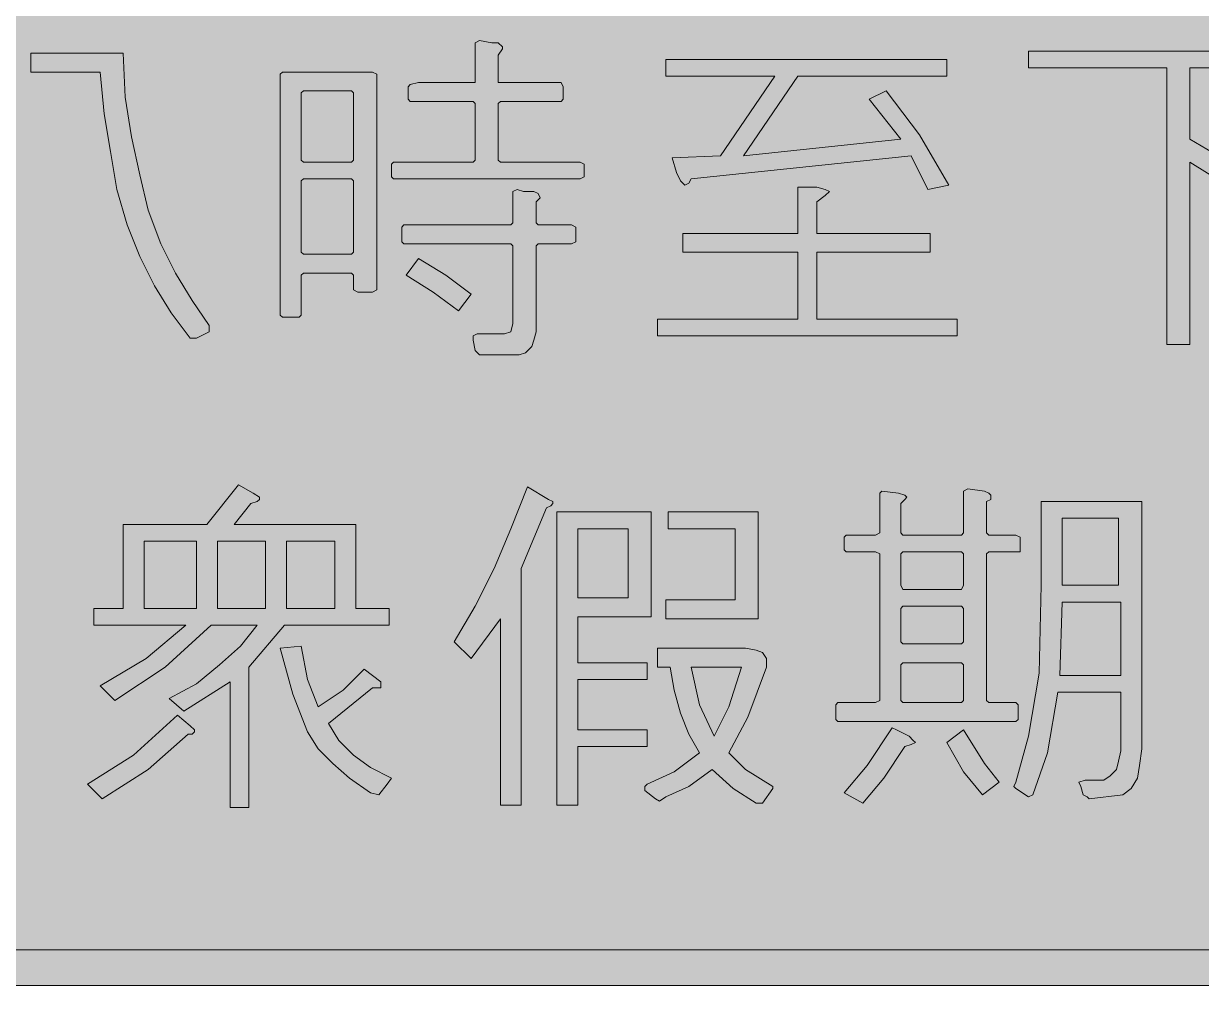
# Model space of a CAD drawing. Header units: metres. Extents: x 16 to 553, y 15 to 259.
# Drawn here: x 173.1 to 341.7, y 14.9 to 152.7 of the extents above; entities that cross this region are included whole.
import ezdxf

# ---------------------------------------------------------------- set-up
doc = ezdxf.new("R2010")
doc.units = ezdxf.units.M
doc.layers.add('FILL_BLACK_000000', color=7, linetype='Continuous', true_color=0x000000)
doc.layers.add('FILL_PINK_E1E1E1', color=7, linetype='Continuous', true_color=0xe1e1e1)

msp = doc.modelspace()

# ---------------------------------------------------------------- hatches: boundary and pattern name
at = {"layer": 'FILL_BLACK_000000', "true_color": 0x000000}
h = msp.add_hatch(color=7, dxfattribs=at)
h.dxf.hatch_style = 1
h.paths.add_polyline_path([(546.71, 258.43), (548.42, 257.49), (550.05, 256.14), (550.78, 255.43), (551.4, 254.64), (551.92, 253.8), (552.34, 252.91), (552.88, 251.08), (553.05, 249.24), (553.05, 24.84), (552.99, 23.84), (552.83, 22.88), (552.23, 21.05), (551.28, 19.4), (550.05, 17.94), (548.59, 16.71), (546.94, 15.76), (545.11, 15.16), (544.15, 15), (543.15, 14.94), (25.65, 14.94), (23.81, 15.11), (21.98, 15.65), (21.09, 16.07), (20.25, 16.59), (19.46, 17.21), (18.75, 17.94), (18.02, 18.65), (17.4, 19.44), (16.88, 20.28), (16.46, 21.16), (15.92, 23), (15.75, 24.84), (15.75, 249.24), (15.92, 251.08), (16.46, 252.91), (16.88, 253.8), (17.4, 254.64), (18.02, 255.43), (18.75, 256.14), (19.46, 256.87), (20.25, 257.49), (21.09, 258.01), (21.98, 258.43), (23.81, 258.97), (25.65, 259.14), (543.15, 259.14), (544.95, 258.97), (546.71, 258.43)])
h.paths.add_polyline_path([(24.67, 254.23), (23.76, 253.92), (22.94, 253.44), (22.24, 252.8), (21.66, 252.04), (21.22, 251.18), (20.95, 250.23), (20.85, 249.24), (20.85, 24.84), (20.91, 23.94), (21.11, 23.04), (21.48, 22.14), (22.05, 21.24), (22.95, 20.67), (23.85, 20.3), (24.75, 20.1), (25.65, 20.04), (543.15, 20.04), (544.13, 20.14), (545.04, 20.41), (545.86, 20.85), (546.56, 21.43), (547.14, 22.13), (547.58, 22.95), (547.85, 23.86), (547.95, 24.84), (547.95, 249.24), (547.89, 250.18), (547.69, 251.15), (547.32, 252.07), (546.75, 252.84), (545.85, 253.45), (544.95, 253.93), (544.05, 254.23), (543.15, 254.34), (25.65, 254.34), (24.67, 254.23)], flags=16)
h = msp.add_hatch(color=7, dxfattribs=at)
h.dxf.hatch_style = 1
h.paths.add_polyline_path([(252.75, 132.84), (253.35, 132.54), (253.35, 130.74), (252.75, 130.44), (226.05, 130.44), (225.75, 130.74), (225.75, 132.54), (226.05, 132.84), (237.45, 132.84), (237.75, 133.14), (237.75, 141.24), (237.45, 141.54), (229.65, 141.54), (228.45, 141.54), (228.15, 141.84), (228.15, 143.64), (228.45, 143.94), (229.65, 144.24), (237.45, 144.24), (237.75, 144.24), (237.75, 149.94), (238.35, 150.24), (240.15, 149.94), (241.05, 149.94), (241.65, 149.34), (241.65, 149.04), (241.05, 148.14), (241.05, 144.24), (241.35, 144.24), (250.05, 144.24), (250.35, 143.64), (250.35, 141.84), (250.05, 141.54), (241.35, 141.54), (241.05, 141.24), (241.05, 133.14), (241.35, 132.84), (252.75, 132.84)])
h = msp.add_hatch(color=7, dxfattribs=at)
h.dxf.hatch_style = 1
h.paths.add_polyline_path([(191.85, 115.14), (189.75, 119.34), (187.95, 123.84), (186.45, 128.94), (185.55, 134.34), (184.65, 139.74), (184.05, 145.74), (174.15, 145.74), (174.15, 148.44), (187.35, 148.44), (187.65, 142.14), (188.55, 136.44), (189.75, 131.04), (190.95, 125.94), (192.75, 121.14), (194.85, 116.94), (197.25, 113.04), (199.65, 109.44), (199.65, 108.54), (197.85, 107.64), (196.95, 107.64), (194.25, 111.24), (191.85, 115.14)])
h = msp.add_hatch(color=7, dxfattribs=at)
h.dxf.hatch_style = 1
h.paths.add_polyline_path([(316.95, 146.34), (316.95, 148.74), (360.75, 148.74), (360.75, 146.34), (340.05, 146.34), (340.05, 136.14), (348.15, 131.34), (355.35, 125.94), (353.55, 123.84), (347.25, 128.34), (340.05, 132.84), (340.05, 106.74), (336.75, 106.74), (336.75, 146.34), (316.95, 146.34)])
h = msp.add_hatch(color=7, dxfattribs=at)
h.dxf.hatch_style = 1
h.paths.add_polyline_path([(294.15, 141.84), (296.55, 143.04), (301.35, 136.74), (305.55, 129.54), (302.55, 128.94), (300.15, 133.74), (268.65, 130.44), (268.35, 129.84), (267.75, 129.54), (267.15, 130.14), (266.55, 131.34), (265.95, 133.44), (272.85, 133.74), (280.65, 145.14), (265.05, 145.14), (265.05, 147.54), (305.25, 147.54), (305.25, 145.14), (283.95, 145.14), (276.15, 133.74), (298.65, 136.14), (294.15, 141.84)])
h = msp.add_hatch(color=7, dxfattribs=at)
h.dxf.hatch_style = 1
h.paths.add_polyline_path([(212.85, 116.64), (212.85, 110.94), (212.55, 110.64), (210.15, 110.64), (209.85, 110.94), (209.85, 145.44), (210.15, 145.74), (223.05, 145.74), (223.65, 145.44), (223.65, 114.54), (223.05, 114.24), (220.95, 114.24), (220.35, 114.54), (220.35, 116.64), (220.05, 116.94), (213.15, 116.94), (212.85, 116.64)])
h.paths.add_polyline_path([(213.15, 119.64), (220.05, 119.64), (220.35, 119.94), (220.35, 130.14), (220.05, 130.44), (213.15, 130.44), (212.85, 130.14), (212.85, 119.94), (213.15, 119.64)], flags=16)
h.paths.add_polyline_path([(220.35, 133.14), (220.35, 142.74), (220.05, 143.04), (213.15, 143.04), (212.85, 142.74), (212.85, 133.14), (213.15, 132.84), (220.05, 132.84), (220.35, 133.14)], flags=16)
h = msp.add_hatch(color=7, dxfattribs=at)
h.dxf.hatch_style = 1
h.paths.add_polyline_path([(238.35, 105.24), (237.75, 105.84), (237.45, 107.34), (237.45, 107.94), (238.05, 108.24), (241.95, 108.24), (242.85, 108.54), (243.15, 109.74), (243.15, 120.84), (242.85, 121.14), (227.55, 121.14), (227.25, 121.44), (227.25, 123.54), (227.55, 123.84), (242.85, 123.84), (243.15, 124.14), (243.15, 128.64), (243.75, 128.94), (244.65, 128.64), (246.15, 128.64), (246.75, 128.34), (247.05, 127.74), (246.45, 127.14), (246.45, 124.14), (246.75, 123.84), (251.55, 123.84), (252.15, 123.54), (252.15, 121.44), (251.55, 121.14), (246.75, 121.14), (246.45, 120.84), (246.45, 108.54), (246.15, 107.34), (245.85, 106.44), (244.95, 105.54), (244.05, 105.24), (238.95, 105.24), (238.35, 105.24)])
h = msp.add_hatch(color=7, dxfattribs=at)
h.dxf.hatch_style = 1
h.paths.add_polyline_path([(306.75, 110.34), (306.75, 107.94), (263.85, 107.94), (263.85, 110.34), (283.95, 110.34), (283.95, 119.94), (267.45, 119.94), (267.45, 122.64), (283.95, 122.64), (283.95, 129.24), (286.65, 129.24), (287.85, 128.94), (288.45, 128.64), (287.85, 128.04), (286.65, 127.14), (286.65, 122.64), (302.85, 122.64), (302.85, 119.94), (286.65, 119.94), (286.65, 110.34), (306.75, 110.34)])
h = msp.add_hatch(color=7, dxfattribs=at)
h.dxf.hatch_style = 1
h.paths.add_polyline_path([(231.75, 114.24), (227.85, 116.64), (229.65, 119.04), (233.55, 116.64), (237.15, 113.94), (235.35, 111.54), (231.75, 114.24)])
h = msp.add_hatch(color=7, dxfattribs=at)
h.dxf.hatch_style = 1
h.paths.add_polyline_path([(202.65, 58.44), (196.05, 54.24), (193.95, 56.04), (197.85, 58.14), (201.15, 60.84), (204.15, 63.54), (206.55, 66.54), (199.95, 66.54), (193.35, 60.54), (186.15, 55.74), (184.05, 57.84), (190.65, 61.74), (196.35, 66.54), (183.15, 66.54), (183.15, 68.94), (187.35, 68.94), (187.35, 80.94), (199.35, 80.94), (203.85, 86.64), (205.95, 85.44), (206.85, 84.84), (206.85, 84.54), (206.55, 84.24), (205.65, 83.94), (203.25, 80.94), (220.65, 80.94), (220.65, 68.94), (225.45, 68.94), (225.45, 66.54), (210.45, 66.54), (205.35, 60.54), (205.35, 40.44), (202.65, 40.44), (202.65, 58.44)])
h.paths.add_polyline_path([(210.75, 78.54), (210.75, 68.94), (217.65, 68.94), (217.65, 78.54), (210.75, 78.54)], flags=16)
h.paths.add_polyline_path([(207.75, 68.94), (207.75, 78.54), (200.85, 78.54), (200.85, 68.94), (207.75, 68.94)], flags=16)
h.paths.add_polyline_path([(190.35, 68.94), (197.85, 68.94), (197.85, 78.54), (190.35, 78.54), (190.35, 68.94)], flags=16)
h = msp.add_hatch(color=7, dxfattribs=at)
h.dxf.hatch_style = 1
h.paths.add_polyline_path([(241.35, 67.44), (237.15, 61.74), (234.75, 64.14), (237.75, 69.24), (240.45, 74.64), (242.85, 80.34), (245.25, 86.34), (248.25, 84.54), (248.85, 84.24), (248.85, 83.94), (248.55, 83.64), (247.95, 83.34), (244.35, 74.64), (244.35, 40.74), (241.35, 40.74), (241.35, 67.44)])
h = msp.add_hatch(color=7, dxfattribs=at)
h.dxf.hatch_style = 1
h.paths.add_polyline_path([(311.55, 84.54), (310.95, 84.24), (310.95, 79.74), (311.25, 79.44), (315.15, 79.44), (315.75, 79.14), (315.75, 77.34), (315.75, 77.04), (315.45, 77.04), (311.25, 77.04), (310.95, 76.74), (310.95, 55.74), (311.25, 55.44), (315.15, 55.44), (315.45, 55.14), (315.45, 53.04), (315.15, 52.74), (289.65, 52.74), (289.35, 53.04), (289.35, 55.14), (289.65, 55.44), (295.05, 55.44), (295.65, 55.74), (295.65, 76.74), (295.05, 77.04), (290.85, 77.04), (290.55, 77.34), (290.55, 79.14), (290.85, 79.44), (295.05, 79.44), (295.65, 79.74), (295.65, 85.44), (295.95, 85.74), (298.35, 85.44), (299.25, 85.14), (299.55, 84.84), (299.25, 84.54), (298.65, 83.94), (298.65, 79.74), (298.95, 79.44), (307.35, 79.44), (307.65, 79.74), (307.65, 85.74), (308.25, 86.04), (310.65, 85.74), (311.25, 85.44), (311.55, 85.14), (311.55, 84.54)])
h.paths.add_polyline_path([(298.65, 72.24), (298.95, 71.64), (307.35, 71.64), (307.65, 72.24), (307.65, 76.74), (307.35, 77.04), (298.95, 77.04), (298.65, 76.74), (298.65, 72.24)], flags=16)
h.paths.add_polyline_path([(298.95, 69.24), (298.65, 68.94), (298.65, 64.14), (298.95, 63.84), (307.35, 63.84), (307.65, 64.14), (307.65, 68.94), (307.35, 69.24), (298.95, 69.24)], flags=16)
h.paths.add_polyline_path([(298.65, 55.74), (298.95, 55.44), (307.35, 55.44), (307.65, 55.74), (307.65, 60.84), (307.35, 61.14), (298.95, 61.14), (298.65, 60.84), (298.65, 55.74)], flags=16)
h = msp.add_hatch(color=7, dxfattribs=at)
h.dxf.hatch_style = 1
h.paths.add_polyline_path([(262.35, 61.14), (262.35, 58.74), (252.45, 58.74), (252.45, 51.54), (262.35, 51.54), (262.35, 49.14), (252.45, 49.14), (252.45, 40.74), (249.45, 40.74), (249.45, 82.74), (262.95, 82.74), (262.95, 67.74), (252.45, 67.74), (252.45, 61.14), (262.35, 61.14)])
h.paths.add_polyline_path([(252.45, 70.44), (259.65, 70.44), (259.65, 80.34), (252.45, 80.34), (252.45, 70.44)], flags=16)
h = msp.add_hatch(color=7, dxfattribs=at)
h.dxf.hatch_style = 1
h.paths.add_polyline_path([(265.35, 80.34), (265.35, 82.74), (278.25, 82.74), (278.25, 67.44), (265.05, 67.44), (265.05, 70.14), (274.95, 70.14), (274.95, 80.34), (265.35, 80.34)])
h = msp.add_hatch(color=7, dxfattribs=at)
h.dxf.hatch_style = 1
h.paths.add_polyline_path([(317.55, 42.24), (316.95, 41.94), (315.15, 43.14), (314.85, 43.44), (315.15, 44.04), (316.95, 50.64), (318.45, 59.64), (318.75, 72.24), (318.75, 84.24), (333.15, 84.24), (333.15, 48.84), (332.85, 46.44), (332.55, 44.64), (331.65, 43.14), (330.45, 42.24), (325.65, 41.64), (325.35, 41.94), (324.75, 42.24), (324.45, 43.44), (324.15, 44.04), (325.05, 44.34), (327.75, 44.34), (328.65, 44.94), (329.55, 45.84), (329.85, 47.04), (330.15, 48.54), (330.15, 56.94), (321.15, 56.94), (319.65, 48.24), (317.55, 42.24)])
h.paths.add_polyline_path([(330.15, 59.34), (330.15, 69.84), (321.75, 69.84), (321.45, 59.34), (330.15, 59.34)], flags=16)
h.paths.add_polyline_path([(329.85, 81.84), (321.75, 81.84), (321.75, 72.24), (329.85, 72.24), (329.85, 81.84)], flags=16)
h = msp.add_hatch(color=7, dxfattribs=at)
h.dxf.hatch_style = 1
h.paths.add_polyline_path([(222.75, 42.54), (219.75, 44.64), (217.35, 46.74), (215.25, 48.84), (213.75, 51.24), (211.65, 56.64), (209.85, 63.24), (212.85, 63.54), (213.75, 58.74), (215.25, 54.84), (218.85, 57.24), (221.85, 60.24), (224.25, 58.44), (224.25, 57.54), (223.05, 57.54), (216.75, 52.44), (218.25, 50.04), (220.35, 47.94), (222.75, 46.14), (225.75, 44.64), (225.15, 43.74), (223.95, 42.24), (222.75, 42.54)])
h = msp.add_hatch(color=7, dxfattribs=at)
h.dxf.hatch_style = 1
h.paths.add_polyline_path([(274.65, 43.14), (271.65, 45.84), (268.35, 43.44), (265.05, 41.94), (264.15, 41.34), (263.55, 41.64), (262.05, 42.84), (262.05, 43.44), (262.35, 43.74), (266.25, 45.54), (269.85, 48.24), (268.35, 50.94), (267.15, 53.94), (266.25, 57.24), (265.65, 60.54), (263.85, 60.54), (263.85, 63.24), (276.45, 63.24), (277.95, 62.94), (278.85, 62.64), (279.45, 61.74), (279.45, 60.54), (276.75, 53.34), (274.05, 48.24), (276.45, 45.84), (280.35, 43.44), (280.35, 43.14), (278.85, 41.04), (278.55, 41.04), (277.95, 41.04), (274.65, 43.14)])
h.paths.add_polyline_path([(271.95, 50.64), (274.05, 54.84), (275.85, 60.54), (268.65, 60.54), (269.85, 55.14), (271.95, 50.64)], flags=16)
h = msp.add_hatch(color=7, dxfattribs=at)
h.dxf.hatch_style = 1
h.paths.add_polyline_path([(182.25, 43.74), (188.85, 47.94), (195.15, 53.64), (196.95, 52.14), (197.55, 51.54), (197.55, 51.24), (197.25, 50.94), (196.65, 50.94), (190.95, 45.84), (184.35, 41.64), (182.25, 43.74)])
h = msp.add_hatch(color=7, dxfattribs=at)
h.dxf.hatch_style = 1
h.paths.add_polyline_path([(290.55, 42.54), (293.85, 46.44), (297.45, 51.84), (298.05, 51.54), (299.85, 50.64), (300.45, 50.04), (300.75, 49.74), (300.15, 49.44), (299.25, 49.14), (296.25, 44.64), (293.25, 41.04), (290.55, 42.54)])
h = msp.add_hatch(color=7, dxfattribs=at)
h.dxf.hatch_style = 1
h.paths.add_polyline_path([(310.35, 42.24), (307.65, 45.54), (305.25, 49.74), (307.65, 51.54), (310.65, 46.74), (312.75, 44.04), (310.35, 42.24)])
at = {"layer": 'FILL_PINK_E1E1E1', "true_color": 0xe1e1e1}
h = msp.add_hatch(color=7, dxfattribs=at)
h.dxf.hatch_style = 1
h.paths.add_polyline_path([(543.15, 254.34), (544.95, 254.04), (545.85, 253.55), (546.75, 252.84), (547.65, 251.04), (547.91, 250.14), (547.95, 249.24), (547.95, 24.84), (547.91, 23.94), (547.65, 23.04), (546.75, 21.24), (545.85, 20.68), (545.4, 20.44), (544.95, 20.34), (544.05, 20.08), (543.15, 20.04), (25.65, 20.04), (24.75, 20.08), (23.85, 20.34), (23.4, 20.44), (22.95, 20.68), (22.05, 21.24), (21.15, 23.04), (20.89, 23.94), (20.85, 24.84), (20.85, 249.24), (20.89, 250.14), (21.15, 251.04), (22.05, 252.84), (22.95, 253.55), (23.85, 254.04), (25.65, 254.34), (543.15, 254.34)])

# ---------------------------------------------------------------- linework, layer by layer
at = {"layer": 'FILL_BLACK_000000', "lineweight": 0, "true_color": 0x000000}
for points in [[(543.15, 254.34), (25.65, 254.34), (24.67, 254.23), (23.76, 253.92), (22.94, 253.44), (22.24, 252.8), (21.66, 252.04), (21.22, 251.18), (20.95, 250.23), (20.85, 249.24), (20.85, 24.84), (20.91, 23.94), (21.11, 23.04), (21.48, 22.14), (22.05, 21.24), (22.95, 20.67), (23.85, 20.3), (24.75, 20.1), (25.65, 20.04), (543.15, 20.04)], [(543.15, 14.94), (25.65, 14.94)]]:
    msp.add_lwpolyline(points, dxfattribs=at)
for points in [[(252.75, 132.84), (253.35, 132.54), (253.35, 130.74), (252.75, 130.44), (226.05, 130.44), (225.75, 130.74), (225.75, 132.54), (226.05, 132.84), (237.45, 132.84), (237.75, 133.14), (237.75, 141.24), (237.45, 141.54), (229.65, 141.54), (228.45, 141.54), (228.15, 141.84), (228.15, 143.64), (228.45, 143.94), (229.65, 144.24), (237.45, 144.24), (237.75, 144.24), (237.75, 149.94), (238.35, 150.24), (240.15, 149.94), (241.05, 149.94), (241.65, 149.34), (241.65, 149.04), (241.05, 148.14), (241.05, 144.24), (241.35, 144.24), (250.05, 144.24), (250.35, 143.64), (250.35, 141.84), (250.05, 141.54), (241.35, 141.54), (241.05, 141.24), (241.05, 133.14), (241.35, 132.84)], [(191.85, 115.14), (189.75, 119.34), (187.95, 123.84), (186.45, 128.94), (185.55, 134.34), (184.65, 139.74), (184.05, 145.74), (174.15, 145.74), (174.15, 148.44), (187.35, 148.44), (187.65, 142.14), (188.55, 136.44), (189.75, 131.04), (190.95, 125.94), (192.75, 121.14), (194.85, 116.94), (197.25, 113.04), (199.65, 109.44), (199.65, 108.54), (197.85, 107.64), (196.95, 107.64), (194.25, 111.24)], [(316.95, 146.34), (316.95, 148.74), (360.75, 148.74), (360.75, 146.34), (340.05, 146.34), (340.05, 136.14), (348.15, 131.34), (355.35, 125.94), (353.55, 123.84), (347.25, 128.34), (340.05, 132.84), (340.05, 106.74), (336.75, 106.74), (336.75, 146.34)], [(294.15, 141.84), (296.55, 143.04), (301.35, 136.74), (305.55, 129.54), (302.55, 128.94), (300.15, 133.74), (268.65, 130.44), (268.35, 129.84), (267.75, 129.54), (267.15, 130.14), (266.55, 131.34), (265.95, 133.44), (272.85, 133.74), (280.65, 145.14), (265.05, 145.14), (265.05, 147.54), (305.25, 147.54), (305.25, 145.14), (283.95, 145.14), (276.15, 133.74), (298.65, 136.14)], [(212.85, 116.64), (212.85, 110.94), (212.55, 110.64), (210.15, 110.64), (209.85, 110.94), (209.85, 145.44), (210.15, 145.74), (223.05, 145.74), (223.65, 145.44), (223.65, 114.54), (223.05, 114.24), (220.95, 114.24), (220.35, 114.54), (220.35, 116.64), (220.05, 116.94), (213.15, 116.94)], [(220.35, 133.14), (220.35, 142.74), (220.05, 143.04), (213.15, 143.04), (212.85, 142.74), (212.85, 133.14), (213.15, 132.84), (220.05, 132.84)], [(213.15, 119.64), (220.05, 119.64), (220.35, 119.94), (220.35, 130.14), (220.05, 130.44), (213.15, 130.44), (212.85, 130.14), (212.85, 119.94)], [(238.35, 105.24), (237.75, 105.84), (237.45, 107.34), (237.45, 107.94), (238.05, 108.24), (241.95, 108.24), (242.85, 108.54), (243.15, 109.74), (243.15, 120.84), (242.85, 121.14), (227.55, 121.14), (227.25, 121.44), (227.25, 123.54), (227.55, 123.84), (242.85, 123.84), (243.15, 124.14), (243.15, 128.64), (243.75, 128.94), (244.65, 128.64), (246.15, 128.64), (246.75, 128.34), (247.05, 127.74), (246.45, 127.14), (246.45, 124.14), (246.75, 123.84), (251.55, 123.84), (252.15, 123.54), (252.15, 121.44), (251.55, 121.14), (246.75, 121.14), (246.45, 120.84), (246.45, 108.54), (246.15, 107.34), (245.85, 106.44), (244.95, 105.54), (244.05, 105.24), (238.95, 105.24)], [(306.75, 110.34), (306.75, 107.94), (263.85, 107.94), (263.85, 110.34), (283.95, 110.34), (283.95, 119.94), (267.45, 119.94), (267.45, 122.64), (283.95, 122.64), (283.95, 129.24), (286.65, 129.24), (287.85, 128.94), (288.45, 128.64), (287.85, 128.04), (286.65, 127.14), (286.65, 122.64), (302.85, 122.64), (302.85, 119.94), (286.65, 119.94), (286.65, 110.34)], [(231.75, 114.24), (227.85, 116.64), (229.65, 119.04), (233.55, 116.64), (237.15, 113.94), (235.35, 111.54)], [(202.65, 58.44), (196.05, 54.24), (193.95, 56.04), (197.85, 58.14), (201.15, 60.84), (204.15, 63.54), (206.55, 66.54), (199.95, 66.54), (193.35, 60.54), (186.15, 55.74), (184.05, 57.84), (190.65, 61.74), (196.35, 66.54), (183.15, 66.54), (183.15, 68.94), (187.35, 68.94), (187.35, 80.94), (199.35, 80.94), (203.85, 86.64), (205.95, 85.44), (206.85, 84.84), (206.85, 84.54), (206.55, 84.24), (205.65, 83.94), (203.25, 80.94), (220.65, 80.94), (220.65, 68.94), (225.45, 68.94), (225.45, 66.54), (210.45, 66.54), (205.35, 60.54), (205.35, 40.44), (202.65, 40.44)], [(241.35, 67.44), (237.15, 61.74), (234.75, 64.14), (237.75, 69.24), (240.45, 74.64), (242.85, 80.34), (245.25, 86.34), (248.25, 84.54), (248.85, 84.24), (248.85, 83.94), (248.55, 83.64), (247.95, 83.34), (244.35, 74.64), (244.35, 40.74), (241.35, 40.74)], [(311.55, 84.54), (310.95, 84.24), (310.95, 79.74), (311.25, 79.44), (315.15, 79.44), (315.75, 79.14), (315.75, 77.34), (315.75, 77.04), (315.45, 77.04), (311.25, 77.04), (310.95, 76.74), (310.95, 55.74), (311.25, 55.44), (315.15, 55.44), (315.45, 55.14), (315.45, 53.04), (315.15, 52.74), (289.65, 52.74), (289.35, 53.04), (289.35, 55.14), (289.65, 55.44), (295.05, 55.44), (295.65, 55.74), (295.65, 76.74), (295.05, 77.04), (290.85, 77.04), (290.55, 77.34), (290.55, 79.14), (290.85, 79.44), (295.05, 79.44), (295.65, 79.74), (295.65, 85.44), (295.95, 85.74), (298.35, 85.44), (299.25, 85.14), (299.55, 84.84), (299.25, 84.54), (298.65, 83.94), (298.65, 79.74), (298.95, 79.44), (307.35, 79.44), (307.65, 79.74), (307.65, 85.74), (308.25, 86.04), (310.65, 85.74), (311.25, 85.44), (311.55, 85.14)], [(262.35, 61.14), (262.35, 58.74), (252.45, 58.74), (252.45, 51.54), (262.35, 51.54), (262.35, 49.14), (252.45, 49.14), (252.45, 40.74), (249.45, 40.74), (249.45, 82.74), (262.95, 82.74), (262.95, 67.74), (252.45, 67.74), (252.45, 61.14)], [(265.35, 80.34), (265.35, 82.74), (278.25, 82.74), (278.25, 67.44), (265.05, 67.44), (265.05, 70.14), (274.95, 70.14), (274.95, 80.34)], [(317.55, 42.24), (316.95, 41.94), (315.15, 43.14), (314.85, 43.44), (315.15, 44.04), (316.95, 50.64), (318.45, 59.64), (318.75, 72.24), (318.75, 84.24), (333.15, 84.24), (333.15, 48.84), (332.85, 46.44), (332.55, 44.64), (331.65, 43.14), (330.45, 42.24), (325.65, 41.64), (325.35, 41.94), (324.75, 42.24), (324.45, 43.44), (324.15, 44.04), (325.05, 44.34), (327.75, 44.34), (328.65, 44.94), (329.55, 45.84), (329.85, 47.04), (330.15, 48.54), (330.15, 56.94), (321.15, 56.94), (319.65, 48.24)], [(329.85, 81.84), (321.75, 81.84), (321.75, 72.24), (329.85, 72.24)], [(252.45, 70.44), (259.65, 70.44), (259.65, 80.34), (252.45, 80.34)], [(190.35, 68.94), (197.85, 68.94), (197.85, 78.54), (190.35, 78.54)], [(207.75, 68.94), (207.75, 78.54), (200.85, 78.54), (200.85, 68.94)], [(210.75, 78.54), (210.75, 68.94), (217.65, 68.94), (217.65, 78.54)], [(298.65, 72.24), (298.95, 71.64), (307.35, 71.64), (307.65, 72.24), (307.65, 76.74), (307.35, 77.04), (298.95, 77.04), (298.65, 76.74)], [(298.95, 69.24), (298.65, 68.94), (298.65, 64.14), (298.95, 63.84), (307.35, 63.84), (307.65, 64.14), (307.65, 68.94), (307.35, 69.24)], [(330.15, 59.34), (330.15, 69.84), (321.75, 69.84), (321.45, 59.34)], [(222.75, 42.54), (219.75, 44.64), (217.35, 46.74), (215.25, 48.84), (213.75, 51.24), (211.65, 56.64), (209.85, 63.24), (212.85, 63.54), (213.75, 58.74), (215.25, 54.84), (218.85, 57.24), (221.85, 60.24), (224.25, 58.44), (224.25, 57.54), (223.05, 57.54), (216.75, 52.44), (218.25, 50.04), (220.35, 47.94), (222.75, 46.14), (225.75, 44.64), (225.15, 43.74), (223.95, 42.24)], [(274.65, 43.14), (271.65, 45.84), (268.35, 43.44), (265.05, 41.94), (264.15, 41.34), (263.55, 41.64), (262.05, 42.84), (262.05, 43.44), (262.35, 43.74), (266.25, 45.54), (269.85, 48.24), (268.35, 50.94), (267.15, 53.94), (266.25, 57.24), (265.65, 60.54), (263.85, 60.54), (263.85, 63.24), (276.45, 63.24), (277.95, 62.94), (278.85, 62.64), (279.45, 61.74), (279.45, 60.54), (276.75, 53.34), (274.05, 48.24), (276.45, 45.84), (280.35, 43.44), (280.35, 43.14), (278.85, 41.04), (278.55, 41.04), (277.95, 41.04)], [(298.65, 55.74), (298.95, 55.44), (307.35, 55.44), (307.65, 55.74), (307.65, 60.84), (307.35, 61.14), (298.95, 61.14), (298.65, 60.84)], [(271.95, 50.64), (274.05, 54.84), (275.85, 60.54), (268.65, 60.54), (269.85, 55.14)], [(182.25, 43.74), (188.85, 47.94), (195.15, 53.64), (196.95, 52.14), (197.55, 51.54), (197.55, 51.24), (197.25, 50.94), (196.65, 50.94), (190.95, 45.84), (184.35, 41.64)], [(290.55, 42.54), (293.85, 46.44), (297.45, 51.84), (298.05, 51.54), (299.85, 50.64), (300.45, 50.04), (300.75, 49.74), (300.15, 49.44), (299.25, 49.14), (296.25, 44.64), (293.25, 41.04)], [(310.35, 42.24), (307.65, 45.54), (305.25, 49.74), (307.65, 51.54), (310.65, 46.74), (312.75, 44.04)]]:
    msp.add_lwpolyline(points, close=True, dxfattribs=at)
at = {"layer": 'FILL_PINK_E1E1E1', "lineweight": 0, "true_color": 0xe1e1e1}
msp.add_lwpolyline([(543.15, 20.04), (25.65, 20.04), (24.75, 20.08), (23.85, 20.34), (23.4, 20.44), (22.95, 20.68), (22.05, 21.24), (21.15, 23.04), (20.89, 23.94), (20.85, 24.84), (20.85, 249.24), (20.89, 250.14), (21.15, 251.04), (22.05, 252.84), (22.95, 253.55), (23.85, 254.04), (25.65, 254.34), (543.15, 254.34)], dxfattribs=at)

doc.saveas('drawing.dxf')
